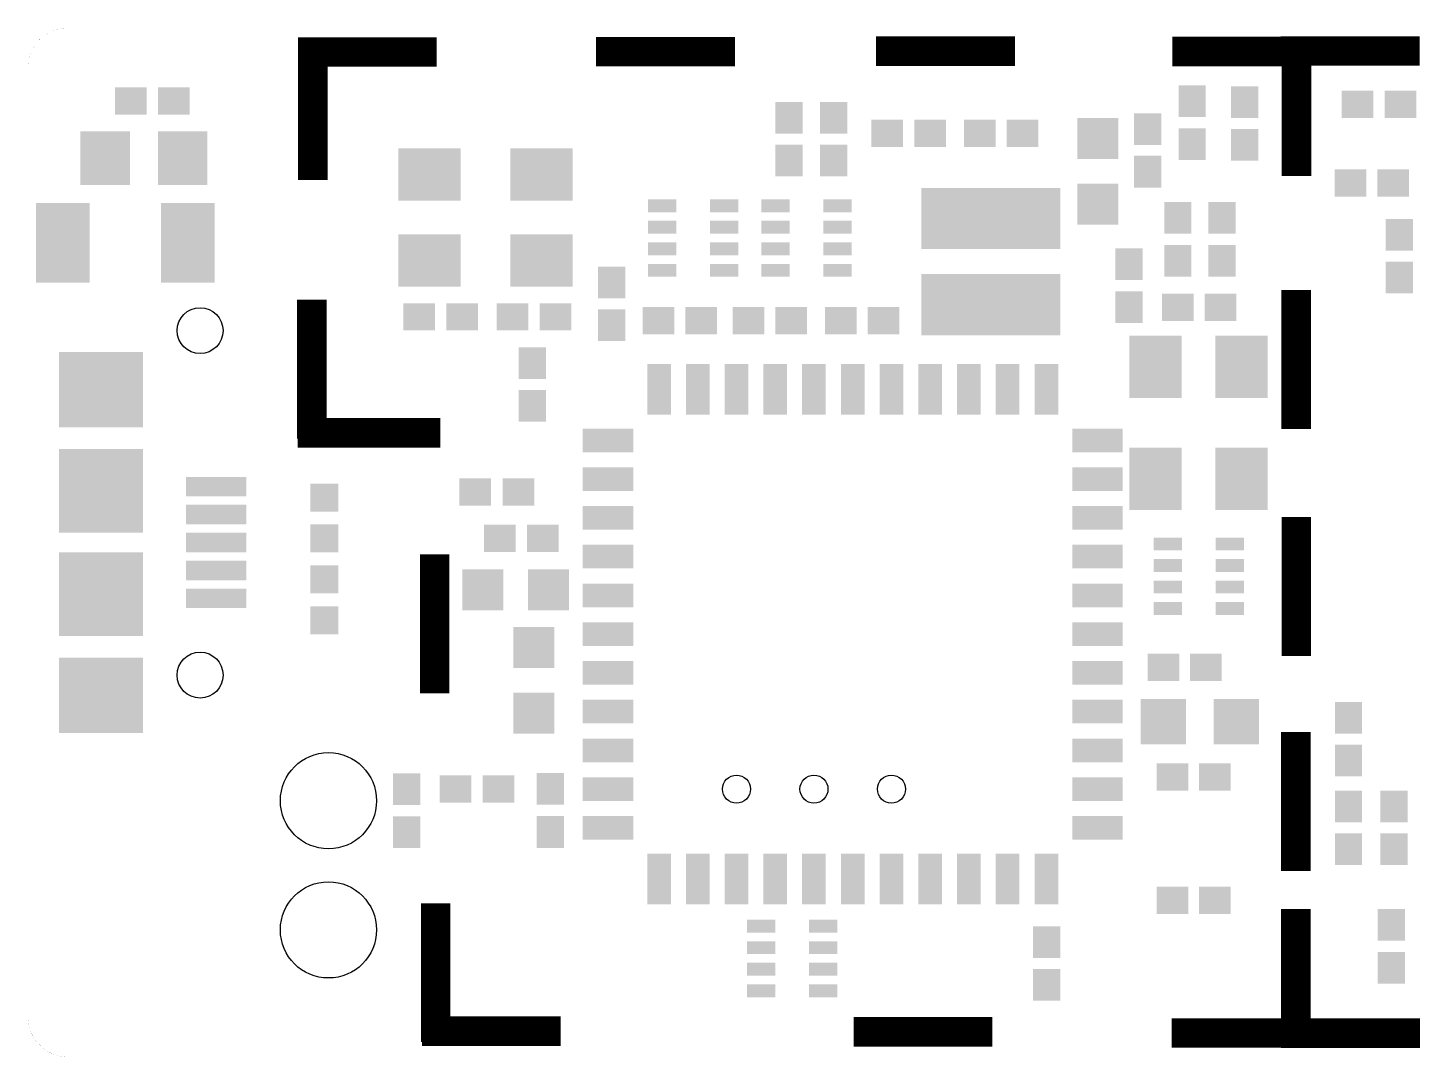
# Model space of a CAD drawing. Extents: x 100 to 171.5, y 100 to 123.9.
# Drawn here: x 100 to 132.44, y 100 to 123.9 of the extents above; entities that cross this region are included whole.
import ezdxf

# ---------------------------------------------------------------- set-up
doc = ezdxf.new("R2010")
doc.units = 0
doc.header["$MEASUREMENT"] = 0
doc.layers.get('0').update_dxf_attribs({"linetype": 'CONTINUOUS'})
doc.layers.add('L6-SOLDMASK_PHO', color=7, linetype='CONTINUOUS')

# ---------------------------------------------------------------- blocks, each defined once
blk = doc.blocks.new('ROUND_473')
blk.add_circle((0, 0), 0.325)
blk = doc.blocks.new('RECTANGLE_592')
blk.add_solid([(0.317118, 0.367918), (0.317118, -0.367918), (-0.317118, 0.367918), (-0.317118, -0.367918)])
blk = doc.blocks.new('SQUARE_594')
blk.add_solid([(0.324992, 0.324992), (0.324992, -0.324992), (-0.324992, 0.324992), (-0.324992, -0.324992)])
blk = doc.blocks.new('RECTANGLE_598')
blk.add_solid([(0.367918, 0.317118), (0.367918, -0.317118), (-0.367918, 0.317118), (-0.367918, -0.317118)])
blk = doc.blocks.new('ROUND_599')
blk.add_circle((0, 0), 0.533)
blk = doc.blocks.new('SQUARE_600')
blk.add_solid([(0.47498, 0.47498), (0.47498, -0.47498), (-0.47498, 0.47498), (-0.47498, -0.47498)])
blk = doc.blocks.new('RECTANGLE_603')
blk.add_solid([(1.612518, 0.710818), (1.612518, -0.710818), (-1.612518, 0.710818), (-1.612518, -0.710818)])
blk = doc.blocks.new('RECTANGLE_615')
blk.add_solid([(0.723518, 0.609218), (0.723518, -0.609218), (-0.723518, 0.609218), (-0.723518, -0.609218)])
blk = doc.blocks.new('RECTANGLE_616')
blk.add_solid([(0.329946, 0.149986), (0.329946, -0.149986), (-0.329946, 0.149986), (-0.329946, -0.149986)])
blk = doc.blocks.new('SQUARE_618')
blk.add_solid([(0.525018, 0.525018), (0.525018, -0.525018), (-0.525018, 0.525018), (-0.525018, -0.525018)])
blk = doc.blocks.new('RECTANGLE_626')
blk.add_solid([(0.700024, 0.225044), (0.700024, -0.225044), (-0.700024, 0.225044), (-0.700024, -0.225044)])
blk = doc.blocks.new('ROUND_630')
blk.add_circle((0, 0), 1.117)
blk = doc.blocks.new('RECTANGLE_631')
blk.add_solid([(0.609218, 0.723518), (0.609218, -0.723518), (-0.609218, 0.723518), (-0.609218, -0.723518)])
blk = doc.blocks.new('RECTANGLE_632')
blk.add_solid([(0.575056, 0.624966), (0.575056, -0.624966), (-0.575056, 0.624966), (-0.575056, -0.624966)])
blk = doc.blocks.new('RECTANGLE_636')
blk.add_solid([(0.624966, 0.92494), (0.624966, -0.92494), (-0.624966, 0.92494), (-0.624966, -0.92494)])
blk = doc.blocks.new('RECTANGLE_684')
blk.add_solid([(0.587502, 0.274954), (0.587502, -0.274954), (-0.587502, 0.274954), (-0.587502, -0.274954)])
blk = doc.blocks.new('RECTANGLE_685')
blk.add_solid([(0.274954, 0.587502), (0.274954, -0.587502), (-0.274954, 0.587502), (-0.274954, -0.587502)])
blk = doc.blocks.new('RECTANGLE_705')
blk.add_solid([(0.974978, 0.87503), (0.974978, -0.87503), (-0.974978, 0.87503), (-0.974978, -0.87503)])
blk = doc.blocks.new('SQUARE_706')
blk.add_solid([(0.974978, 0.974978), (0.974978, -0.974978), (-0.974978, 0.974978), (-0.974978, -0.974978)])

msp = doc.modelspace()

# ---------------------------------------------------------------- linework, layer by layer
at = {"layer": 'L6-SOLDMASK_PHO', "const_width": 0.001016}
for points in [[(100.899214, 123.89993, 0.4045754), (100.000054, 122.998992)], [(100.000054, 100.90023, 0.3878136), (100.90023, 100.000054)]]:
    msp.add_lwpolyline(points, format="xyb", dxfattribs=at)
at = {"layer": 'L6-SOLDMASK_PHO'}
for points, const_width in [([(170.557952, 123.89993), (100.899976, 123.89993)], 0.001016), ([(106.346752, 123.07443), (109.420152, 123.07443), (109.420152, 123.60783), (106.346752, 123.60783), (106.346752, 123.07443)], 0.1524), ([(106.886248, 120.443498), (106.886248, 123.516898), (106.352848, 123.516898), (106.352848, 120.443498), (106.886248, 120.443498)], 0.1524), ([(113.27511, 123.08332), (116.34851, 123.08332), (116.34851, 123.61672), (113.27511, 123.61672), (113.27511, 123.08332)], 0.1524), ([(119.78132, 123.094242), (122.85472, 123.094242), (122.85472, 123.627642), (119.78132, 123.627642), (119.78132, 123.094242)], 0.1524), ([(126.666498, 123.08459), (129.739898, 123.08459), (129.739898, 123.61799), (126.666498, 123.61799), (126.666498, 123.08459)], 0.1524), ([(129.18186, 123.09856), (132.25526, 123.09856), (132.25526, 123.63196), (129.18186, 123.63196), (129.18186, 123.09856)], 0.1524), ([(129.18186, 123.509786), (132.25526, 123.509786)], 0.1524), ([(129.20726, 123.6091), (129.20726, 120.5357), (129.74066, 120.5357), (129.74066, 123.6091), (129.20726, 123.6091)], 0.1524), ([(129.20726, 123.552966), (129.74066, 123.552966)], 0.1524), ([(106.346752, 123.485656), (109.420152, 123.485656)], 0.1524), ([(106.346752, 123.348496), (109.420152, 123.348496)], 0.1524), ([(106.346752, 123.211336), (109.420152, 123.211336)], 0.1524), ([(106.352848, 123.460764), (106.886248, 123.460764)], 0.1524), ([(106.352848, 123.323604), (106.886248, 123.323604)], 0.1524), ([(106.352848, 123.186444), (106.886248, 123.186444)], 0.1524), ([(113.27511, 123.494292), (116.34851, 123.494292)], 0.1524), ([(113.27511, 123.357132), (116.34851, 123.357132)], 0.1524), ([(113.27511, 123.219972), (116.34851, 123.219972)], 0.1524), ([(119.78132, 123.505468), (122.85472, 123.505468)], 0.1524), ([(119.78132, 123.368308), (122.85472, 123.368308)], 0.1524), ([(119.78132, 123.231148), (122.85472, 123.231148)], 0.1524), ([(126.666498, 123.495562), (129.739898, 123.495562)], 0.1524), ([(126.666498, 123.358402), (129.739898, 123.358402)], 0.1524), ([(126.666498, 123.221242), (129.739898, 123.221242)], 0.1524), ([(129.18186, 123.372626), (132.25526, 123.372626)], 0.1524), ([(129.18186, 123.235466), (132.25526, 123.235466)], 0.1524), ([(129.20726, 123.415806), (129.74066, 123.415806)], 0.1524), ([(129.20726, 123.278646), (129.74066, 123.278646)], 0.1524), ([(100.000054, 123.000008), (100.000054, 100.899976)], 0.001016), ([(106.352848, 123.049284), (106.886248, 123.049284)], 0.1524), ([(106.352848, 122.912124), (106.886248, 122.912124)], 0.1524), ([(129.20726, 123.141486), (129.74066, 123.141486)], 0.1524), ([(129.20726, 123.004326), (129.74066, 123.004326)], 0.1524), ([(129.20726, 122.867166), (129.74066, 122.867166)], 0.1524), ([(106.352848, 122.774964), (106.886248, 122.774964)], 0.1524), ([(106.352848, 122.637804), (106.886248, 122.637804)], 0.1524), ([(129.20726, 122.730006), (129.74066, 122.730006)], 0.1524), ([(129.20726, 122.592846), (129.74066, 122.592846)], 0.1524), ([(106.352848, 122.500644), (106.886248, 122.500644)], 0.1524), ([(106.352848, 122.363484), (106.886248, 122.363484)], 0.1524), ([(106.352848, 122.226324), (106.886248, 122.226324)], 0.1524), ([(129.20726, 122.455686), (129.74066, 122.455686)], 0.1524), ([(129.20726, 122.318526), (129.74066, 122.318526)], 0.1524), ([(106.352848, 122.089164), (106.886248, 122.089164)], 0.1524), ([(106.352848, 121.952004), (106.886248, 121.952004)], 0.1524), ([(129.20726, 122.181366), (129.74066, 122.181366)], 0.1524), ([(129.20726, 122.044206), (129.74066, 122.044206)], 0.1524), ([(129.20726, 121.907046), (129.74066, 121.907046)], 0.1524), ([(106.352848, 121.814844), (106.886248, 121.814844)], 0.1524), ([(106.352848, 121.677684), (106.886248, 121.677684)], 0.1524), ([(129.20726, 121.769886), (129.74066, 121.769886)], 0.1524), ([(129.20726, 121.632726), (129.74066, 121.632726)], 0.1524), ([(106.352848, 121.540524), (106.886248, 121.540524)], 0.1524), ([(106.352848, 121.403364), (106.886248, 121.403364)], 0.1524), ([(106.352848, 121.266204), (106.886248, 121.266204)], 0.1524), ([(129.20726, 121.495566), (129.74066, 121.495566)], 0.1524), ([(129.20726, 121.358406), (129.74066, 121.358406)], 0.1524), ([(106.352848, 121.129044), (106.886248, 121.129044)], 0.1524), ([(106.352848, 120.991884), (106.886248, 120.991884)], 0.1524), ([(129.20726, 121.221246), (129.74066, 121.221246)], 0.1524), ([(129.20726, 121.084086), (129.74066, 121.084086)], 0.1524), ([(129.20726, 120.946926), (129.74066, 120.946926)], 0.1524), ([(106.352848, 120.854724), (106.886248, 120.854724)], 0.1524), ([(106.352848, 120.717564), (106.886248, 120.717564)], 0.1524), ([(129.20726, 120.809766), (129.74066, 120.809766)], 0.1524), ([(129.20726, 120.672606), (129.74066, 120.672606)], 0.1524), ([(106.352848, 120.580404), (106.886248, 120.580404)], 0.1524), ([(129.1971, 117.736874), (129.1971, 114.663474), (129.7305, 114.663474), (129.7305, 117.736874), (129.1971, 117.736874)], 0.1524), ([(129.1971, 117.680486), (129.7305, 117.680486)], 0.1524), ([(106.862372, 114.438176), (106.862372, 117.511576), (106.328972, 117.511576), (106.328972, 114.438176), (106.862372, 114.438176)], 0.1524), ([(106.328972, 117.455442), (106.862372, 117.455442)], 0.1524), ([(129.1971, 117.543326), (129.7305, 117.543326)], 0.1524), ([(129.1971, 117.406166), (129.7305, 117.406166)], 0.1524), ([(106.328972, 117.318282), (106.862372, 117.318282)], 0.1524), ([(106.328972, 117.181122), (106.862372, 117.181122)], 0.1524), ([(106.328972, 117.043962), (106.862372, 117.043962)], 0.1524), ([(129.1971, 117.269006), (129.7305, 117.269006)], 0.1524), ([(129.1971, 117.131846), (129.7305, 117.131846)], 0.1524), ([(106.328972, 116.906802), (106.862372, 116.906802)], 0.1524), ([(106.328972, 116.769642), (106.862372, 116.769642)], 0.1524), ([(129.1971, 116.994686), (129.7305, 116.994686)], 0.1524), ([(129.1971, 116.857526), (129.7305, 116.857526)], 0.1524), ([(129.1971, 116.720366), (129.7305, 116.720366)], 0.1524), ([(106.328972, 116.632482), (106.862372, 116.632482)], 0.1524), ([(106.328972, 116.495322), (106.862372, 116.495322)], 0.1524), ([(129.1971, 116.583206), (129.7305, 116.583206)], 0.1524), ([(129.1971, 116.446046), (129.7305, 116.446046)], 0.1524), ([(106.328972, 116.358162), (106.862372, 116.358162)], 0.1524), ([(106.328972, 116.221002), (106.862372, 116.221002)], 0.1524), ([(106.328972, 116.083842), (106.862372, 116.083842)], 0.1524), ([(129.1971, 116.308886), (129.7305, 116.308886)], 0.1524), ([(129.1971, 116.171726), (129.7305, 116.171726)], 0.1524), ([(106.328972, 115.946682), (106.862372, 115.946682)], 0.1524), ([(106.328972, 115.809522), (106.862372, 115.809522)], 0.1524), ([(129.1971, 116.034566), (129.7305, 116.034566)], 0.1524), ([(129.1971, 115.897406), (129.7305, 115.897406)], 0.1524), ([(129.1971, 115.760246), (129.7305, 115.760246)], 0.1524), ([(106.328972, 115.672362), (106.862372, 115.672362)], 0.1524), ([(106.328972, 115.535202), (106.862372, 115.535202)], 0.1524), ([(129.1971, 115.623086), (129.7305, 115.623086)], 0.1524), ([(129.1971, 115.485926), (129.7305, 115.485926)], 0.1524), ([(106.328972, 115.398042), (106.862372, 115.398042)], 0.1524), ([(106.328972, 115.260882), (106.862372, 115.260882)], 0.1524), ([(106.328972, 115.123722), (106.862372, 115.123722)], 0.1524), ([(129.1971, 115.348766), (129.7305, 115.348766)], 0.1524), ([(129.1971, 115.211606), (129.7305, 115.211606)], 0.1524), ([(106.328972, 114.986562), (106.862372, 114.986562)], 0.1524), ([(106.328972, 114.849402), (106.862372, 114.849402)], 0.1524), ([(106.344466, 114.229642), (109.501178, 114.229642), (109.501178, 114.763042), (106.344466, 114.763042), (106.344466, 114.229642)], 0.1524), ([(129.1971, 115.074446), (129.7305, 115.074446)], 0.1524), ([(129.1971, 114.937286), (129.7305, 114.937286)], 0.1524), ([(129.1971, 114.800126), (129.7305, 114.800126)], 0.1524), ([(106.328972, 114.712242), (106.862372, 114.712242)], 0.1524), ([(106.328972, 114.575082), (106.862372, 114.575082)], 0.1524), ([(106.344466, 114.640614), (109.501178, 114.640614)], 0.1524), ([(106.344466, 114.503454), (109.501178, 114.503454)], 0.1524), ([(106.344466, 114.366294), (109.501178, 114.366294)], 0.1524), ([(129.203196, 112.464088), (129.203196, 109.390688), (129.736596, 109.390688), (129.736596, 112.464088), (129.203196, 112.464088)], 0.1524), ([(129.203196, 112.407954), (129.736596, 112.407954)], 0.1524), ([(129.203196, 112.270794), (129.736596, 112.270794)], 0.1524), ([(129.203196, 112.133634), (129.736596, 112.133634)], 0.1524), ([(129.203196, 111.996474), (129.736596, 111.996474)], 0.1524), ([(129.203196, 111.859314), (129.736596, 111.859314)], 0.1524), ([(109.717078, 108.523278), (109.717078, 111.596678), (109.183678, 111.596678), (109.183678, 108.523278), (109.717078, 108.523278)], 0.1524), ([(109.183678, 111.54029), (109.717078, 111.54029)], 0.1524), ([(129.203196, 111.722154), (129.736596, 111.722154)], 0.1524), ([(129.203196, 111.584994), (129.736596, 111.584994)], 0.1524), ([(109.183678, 111.40313), (109.717078, 111.40313)], 0.1524), ([(109.183678, 111.26597), (109.717078, 111.26597)], 0.1524), ([(129.203196, 111.447834), (129.736596, 111.447834)], 0.1524), ([(129.203196, 111.310674), (129.736596, 111.310674)], 0.1524), ([(109.183678, 111.12881), (109.717078, 111.12881)], 0.1524), ([(109.183678, 110.99165), (109.717078, 110.99165)], 0.1524), ([(129.203196, 111.173514), (129.736596, 111.173514)], 0.1524), ([(129.203196, 111.036354), (129.736596, 111.036354)], 0.1524), ([(129.203196, 110.899194), (129.736596, 110.899194)], 0.1524), ([(109.183678, 110.85449), (109.717078, 110.85449)], 0.1524), ([(109.183678, 110.71733), (109.717078, 110.71733)], 0.1524), ([(109.183678, 110.58017), (109.717078, 110.58017)], 0.1524), ([(129.203196, 110.762034), (129.736596, 110.762034)], 0.1524), ([(129.203196, 110.624874), (129.736596, 110.624874)], 0.1524), ([(109.183678, 110.44301), (109.717078, 110.44301)], 0.1524), ([(109.183678, 110.30585), (109.717078, 110.30585)], 0.1524), ([(129.203196, 110.487714), (129.736596, 110.487714)], 0.1524), ([(129.203196, 110.350554), (129.736596, 110.350554)], 0.1524), ([(129.203196, 110.213394), (129.736596, 110.213394)], 0.1524), ([(109.183678, 110.16869), (109.717078, 110.16869)], 0.1524), ([(109.183678, 110.03153), (109.717078, 110.03153)], 0.1524), ([(109.183678, 109.89437), (109.717078, 109.89437)], 0.1524), ([(129.203196, 110.076234), (129.736596, 110.076234)], 0.1524), ([(129.203196, 109.939074), (129.736596, 109.939074)], 0.1524), ([(109.183678, 109.75721), (109.717078, 109.75721)], 0.1524), ([(109.183678, 109.62005), (109.717078, 109.62005)], 0.1524), ([(129.203196, 109.801914), (129.736596, 109.801914)], 0.1524), ([(129.203196, 109.664754), (129.736596, 109.664754)], 0.1524), ([(109.183678, 109.48289), (109.717078, 109.48289)], 0.1524), ([(109.183678, 109.34573), (109.717078, 109.34573)], 0.1524), ([(129.203196, 109.527594), (129.736596, 109.527594)], 0.1524), ([(109.183678, 109.20857), (109.717078, 109.20857)], 0.1524), ([(109.183678, 109.07141), (109.717078, 109.07141)], 0.1524), ([(109.183678, 108.93425), (109.717078, 108.93425)], 0.1524), ([(109.183678, 108.79709), (109.717078, 108.79709)], 0.1524), ([(109.183678, 108.65993), (109.717078, 108.65993)], 0.1524), ([(129.18948, 107.473496), (129.18948, 104.400096), (129.72288, 104.400096), (129.72288, 107.473496), (129.18948, 107.473496)], 0.1524), ([(129.18948, 107.417362), (129.72288, 107.417362)], 0.1524), ([(129.18948, 107.280202), (129.72288, 107.280202)], 0.1524), ([(129.18948, 107.143042), (129.72288, 107.143042)], 0.1524), ([(129.18948, 107.005882), (129.72288, 107.005882)], 0.1524), ([(129.18948, 106.868722), (129.72288, 106.868722)], 0.1524), ([(129.18948, 106.731562), (129.72288, 106.731562)], 0.1524), ([(129.18948, 106.594402), (129.72288, 106.594402)], 0.1524), ([(129.18948, 106.457242), (129.72288, 106.457242)], 0.1524), ([(129.18948, 106.320082), (129.72288, 106.320082)], 0.1524), ([(129.18948, 106.182922), (129.72288, 106.182922)], 0.1524), ([(129.18948, 106.045762), (129.72288, 106.045762)], 0.1524), ([(129.18948, 105.908602), (129.72288, 105.908602)], 0.1524), ([(129.18948, 105.771442), (129.72288, 105.771442)], 0.1524), ([(129.18948, 105.634282), (129.72288, 105.634282)], 0.1524), ([(129.18948, 105.497122), (129.72288, 105.497122)], 0.1524), ([(129.18948, 105.359962), (129.72288, 105.359962)], 0.1524), ([(129.18948, 105.222802), (129.72288, 105.222802)], 0.1524), ([(129.18948, 105.085642), (129.72288, 105.085642)], 0.1524), ([(129.18948, 104.948482), (129.72288, 104.948482)], 0.1524), ([(129.18948, 104.811322), (129.72288, 104.811322)], 0.1524), ([(129.18948, 104.674162), (129.72288, 104.674162)], 0.1524), ([(129.18948, 104.537002), (129.72288, 104.537002)], 0.1524), ([(109.739176, 100.421948), (109.739176, 103.495348), (109.205776, 103.495348), (109.205776, 100.421948), (109.739176, 100.421948)], 0.1524), ([(109.205776, 103.43896), (109.739176, 103.43896)], 0.1524), ([(109.205776, 103.3018), (109.739176, 103.3018)], 0.1524), ([(109.205776, 103.16464), (109.739176, 103.16464)], 0.1524), ([(129.18948, 103.363776), (129.18948, 100.290376), (129.72288, 100.290376), (129.72288, 103.363776), (129.18948, 103.363776)], 0.1524), ([(129.18948, 103.307642), (129.72288, 103.307642)], 0.1524), ([(129.18948, 103.170482), (129.72288, 103.170482)], 0.1524), ([(109.205776, 103.02748), (109.739176, 103.02748)], 0.1524), ([(109.205776, 102.89032), (109.739176, 102.89032)], 0.1524), ([(109.205776, 102.75316), (109.739176, 102.75316)], 0.1524), ([(129.18948, 103.033322), (129.72288, 103.033322)], 0.1524), ([(129.18948, 102.896162), (129.72288, 102.896162)], 0.1524), ([(129.18948, 102.759002), (129.72288, 102.759002)], 0.1524), ([(109.205776, 102.616), (109.739176, 102.616)], 0.1524), ([(109.205776, 102.47884), (109.739176, 102.47884)], 0.1524), ([(129.18948, 102.621842), (129.72288, 102.621842)], 0.1524), ([(129.18948, 102.484682), (129.72288, 102.484682)], 0.1524), ([(109.205776, 102.34168), (109.739176, 102.34168)], 0.1524), ([(109.205776, 102.20452), (109.739176, 102.20452)], 0.1524), ([(129.18948, 102.347522), (129.72288, 102.347522)], 0.1524), ([(129.18948, 102.210362), (129.72288, 102.210362)], 0.1524), ([(109.205776, 102.06736), (109.739176, 102.06736)], 0.1524), ([(109.205776, 101.9302), (109.739176, 101.9302)], 0.1524), ([(109.205776, 101.79304), (109.739176, 101.79304)], 0.1524), ([(129.18948, 102.073202), (129.72288, 102.073202)], 0.1524), ([(129.18948, 101.936042), (129.72288, 101.936042)], 0.1524), ([(129.18948, 101.798882), (129.72288, 101.798882)], 0.1524), ([(109.205776, 101.65588), (109.739176, 101.65588)], 0.1524), ([(109.205776, 101.51872), (109.739176, 101.51872)], 0.1524), ([(129.18948, 101.661722), (129.72288, 101.661722)], 0.1524), ([(129.18948, 101.524562), (129.72288, 101.524562)], 0.1524), ([(109.205776, 101.38156), (109.739176, 101.38156)], 0.1524), ([(109.205776, 101.2444), (109.739176, 101.2444)], 0.1524), ([(129.18948, 101.387402), (129.72288, 101.387402)], 0.1524), ([(129.18948, 101.250242), (129.72288, 101.250242)], 0.1524), ([(109.205776, 101.10724), (109.739176, 101.10724)], 0.1524), ([(109.205776, 100.97008), (109.739176, 100.97008)], 0.1524), ([(109.205776, 100.83292), (109.739176, 100.83292)], 0.1524), ([(109.228636, 100.336096), (112.302036, 100.336096), (112.302036, 100.869496), (109.228636, 100.869496), (109.228636, 100.336096)], 0.1524), ([(119.256556, 100.318824), (122.329956, 100.318824), (122.329956, 100.852224), (119.256556, 100.852224), (119.256556, 100.318824)], 0.1524), ([(126.646432, 100.290884), (129.719832, 100.290884), (129.719832, 100.824284), (126.646432, 100.824284), (126.646432, 100.290884)], 0.1524), ([(129.18948, 101.113082), (129.72288, 101.113082)], 0.1524), ([(129.18948, 100.975922), (129.72288, 100.975922)], 0.1524), ([(129.18948, 100.838762), (129.72288, 100.838762)], 0.1524), ([(129.190242, 100.287836), (132.263642, 100.287836), (132.263642, 100.821236), (129.190242, 100.821236), (129.190242, 100.287836)], 0.1524), ([(109.205776, 100.69576), (109.739176, 100.69576)], 0.1524), ([(109.205776, 100.5586), (109.739176, 100.5586)], 0.1524), ([(109.228636, 100.747322), (112.302036, 100.747322)], 0.1524), ([(109.228636, 100.610162), (112.302036, 100.610162)], 0.1524), ([(119.256556, 100.73005), (122.329956, 100.73005)], 0.1524), ([(119.256556, 100.59289), (122.329956, 100.59289)], 0.1524), ([(126.646432, 100.70211), (129.719832, 100.70211)], 0.1524), ([(126.646432, 100.56495), (129.719832, 100.56495)], 0.1524), ([(129.18948, 100.701602), (129.72288, 100.701602)], 0.1524), ([(129.18948, 100.564442), (129.72288, 100.564442)], 0.1524), ([(129.190242, 100.699062), (132.263642, 100.699062)], 0.1524), ([(129.190242, 100.561902), (132.263642, 100.561902)], 0.1524), ([(109.228636, 100.473002), (112.302036, 100.473002)], 0.1524), ([(119.256556, 100.45573), (122.329956, 100.45573)], 0.1524), ([(126.646432, 100.42779), (129.719832, 100.42779)], 0.1524), ([(129.18948, 100.427282), (129.72288, 100.427282)], 0.1524), ([(129.190242, 100.424742), (132.263642, 100.424742)], 0.1524), ([(100.899976, 100.000054), (170.600116, 100.000054)], 0.001016)]:
    msp.add_lwpolyline(points, dxfattribs=dict(at, const_width=const_width))

# ---------------------------------------------------------------- block references
for name, p in [('RECTANGLE_598', (102.388416, 122.203718)), ('RECTANGLE_598', (103.388414, 122.203718)), ('RECTANGLE_592', (127.049022, 122.198638)), ('RECTANGLE_592', (128.270254, 122.177556)), ('RECTANGLE_598', (130.890772, 122.124724)), ('RECTANGLE_598', (131.89077, 122.124724)), ('RECTANGLE_592', (117.681248, 121.809002)), ('RECTANGLE_592', (118.720362, 121.809002)), ('RECTANGLE_598', (119.961914, 121.454672)), ('RECTANGLE_598', (120.961912, 121.454672)), ('RECTANGLE_598', (122.115072, 121.455688)), ('RECTANGLE_598', (123.10491, 121.455688)), ('SQUARE_600', (124.857002, 121.330974)), ('RECTANGLE_592', (126.018036, 121.552208)), ('RECTANGLE_632', (101.795072, 120.87733)), ('RECTANGLE_632', (103.594916, 120.87733)), ('RECTANGLE_592', (127.049022, 121.19864)), ('RECTANGLE_592', (128.270254, 121.187718)), ('RECTANGLE_615', (109.330236, 120.498362)), ('RECTANGLE_615', (111.930434, 120.498362)), ('RECTANGLE_592', (117.681248, 120.81891)), ('RECTANGLE_592', (118.720362, 120.81891)), ('RECTANGLE_592', (126.018036, 120.56237)), ('RECTANGLE_598', (130.727958, 120.301258)), ('RECTANGLE_598', (131.71805, 120.301258)), ('RECTANGLE_603', (122.371104, 119.474996)), ('SQUARE_600', (124.857002, 119.806974)), ('RECTANGLE_636', (100.8126, 118.91137)), ('RECTANGLE_636', (103.712772, 118.91137)), ('RECTANGLE_616', (114.735356, 119.770652)), ('RECTANGLE_616', (116.175282, 119.770652)), ('RECTANGLE_616', (117.367558, 119.770652)), ('RECTANGLE_616', (118.807738, 119.770652)), ('RECTANGLE_592', (126.716028, 119.488712)), ('RECTANGLE_592', (127.739902, 119.488712)), ('RECTANGLE_616', (114.735356, 119.27078)), ('RECTANGLE_616', (116.175282, 119.27078)), ('RECTANGLE_616', (117.367558, 119.27078)), ('RECTANGLE_616', (118.807738, 119.27078)), ('RECTANGLE_592', (131.85902, 119.093742)), ('RECTANGLE_615', (109.330236, 118.498366)), ('RECTANGLE_615', (111.930434, 118.498366)), ('RECTANGLE_616', (114.735356, 118.770654)), ('RECTANGLE_616', (116.175282, 118.770654)), ('RECTANGLE_616', (117.367558, 118.770654)), ('RECTANGLE_616', (118.807738, 118.770654)), ('RECTANGLE_592', (125.581918, 118.415054)), ('RECTANGLE_592', (126.716028, 118.488714)), ('RECTANGLE_592', (127.739902, 118.488714)), ('RECTANGLE_616', (114.735356, 118.270782)), ('RECTANGLE_616', (116.175282, 118.270782)), ('RECTANGLE_616', (117.367558, 118.270782)), ('RECTANGLE_616', (118.807738, 118.270782)), ('RECTANGLE_592', (131.85902, 118.10365)), ('RECTANGLE_592', (113.560606, 117.987572)), ('RECTANGLE_603', (122.371104, 117.475)), ('RECTANGLE_592', (125.581918, 117.415056)), ('RECTANGLE_598', (109.090714, 117.190774)), ('RECTANGLE_598', (110.090712, 117.190774)), ('RECTANGLE_598', (111.25835, 117.190774)), ('RECTANGLE_598', (112.258348, 117.190774)), ('RECTANGLE_598', (126.71425, 117.411246)), ('RECTANGLE_598', (127.704342, 117.411246)), ('ROUND_599', (104.000046, 116.87048)), ('RECTANGLE_592', (113.560606, 116.997734)), ('RECTANGLE_598', (114.648234, 117.09908)), ('RECTANGLE_598', (115.638326, 117.09908)), ('RECTANGLE_598', (116.739924, 117.09908)), ('RECTANGLE_598', (117.730016, 117.09908)), ('RECTANGLE_598', (118.885716, 117.09908)), ('RECTANGLE_598', (119.875554, 117.09908)), ('RECTANGLE_592', (111.715296, 116.11356)), ('RECTANGLE_631', (126.194312, 116.026946)), ('RECTANGLE_631', (128.194308, 116.026946)), ('RECTANGLE_705', (101.700076, 115.499896)), ('RECTANGLE_685', (114.66195, 115.50904)), ('RECTANGLE_685', (115.562126, 115.50904)), ('RECTANGLE_685', (116.462048, 115.50904)), ('RECTANGLE_685', (117.36197, 115.50904)), ('RECTANGLE_685', (118.261892, 115.50904)), ('RECTANGLE_685', (119.162068, 115.50904)), ('RECTANGLE_685', (120.06199, 115.50904)), ('RECTANGLE_685', (120.961912, 115.50904)), ('RECTANGLE_685', (121.862088, 115.50904)), ('RECTANGLE_685', (122.76201, 115.50904)), ('RECTANGLE_685', (123.661932, 115.50904)), ('RECTANGLE_592', (111.715296, 115.123722)), ('RECTANGLE_684', (113.4745, 114.32159)), ('RECTANGLE_684', (124.849382, 114.32159)), ('SQUARE_706', (101.700076, 113.149888)), ('RECTANGLE_631', (126.194312, 113.427002)), ('RECTANGLE_631', (128.194308, 113.427002)), ('RECTANGLE_684', (113.4745, 113.421668)), ('RECTANGLE_684', (124.849382, 113.421668)), ('RECTANGLE_626', (104.37495, 113.249964)), ('SQUARE_594', (106.884978, 112.993932)), ('RECTANGLE_598', (110.393988, 113.124234)), ('RECTANGLE_598', (111.393986, 113.124234)), ('RECTANGLE_626', (104.37495, 112.599978)), ('RECTANGLE_684', (113.4745, 112.521746)), ('RECTANGLE_684', (124.849382, 112.521746)), ('SQUARE_594', (106.884978, 112.043972)), ('RECTANGLE_598', (110.961424, 112.047274)), ('RECTANGLE_598', (111.961422, 112.047274)), ('RECTANGLE_626', (104.37495, 111.949992)), ('RECTANGLE_616', (126.485396, 111.915702)), ('RECTANGLE_616', (127.925322, 111.915702)), ('SQUARE_706', (101.700076, 110.750096)), ('RECTANGLE_684', (113.4745, 111.62157)), ('RECTANGLE_684', (124.849382, 111.62157)), ('RECTANGLE_626', (104.37495, 111.300006)), ('SQUARE_594', (106.884978, 111.091218)), ('SQUARE_600', (110.571026, 110.85322)), ('SQUARE_600', (112.095026, 110.85322)), ('RECTANGLE_616', (126.485396, 111.415576)), ('RECTANGLE_616', (127.925322, 111.415576)), ('RECTANGLE_684', (113.4745, 110.721648)), ('RECTANGLE_684', (124.849382, 110.721648)), ('RECTANGLE_616', (126.485396, 110.915704)), ('RECTANGLE_616', (127.925322, 110.915704)), ('RECTANGLE_626', (104.37495, 110.65002)), ('SQUARE_594', (106.884978, 110.141004)), ('RECTANGLE_616', (126.485396, 110.415578)), ('RECTANGLE_616', (127.925322, 110.415578)), ('SQUARE_600', (111.752634, 109.510068)), ('RECTANGLE_684', (113.4745, 109.821726)), ('RECTANGLE_684', (124.849382, 109.821726)), ('ROUND_599', (104.000046, 108.86948)), ('RECTANGLE_598', (126.379224, 109.050328)), ('RECTANGLE_598', (127.369316, 109.050328)), ('RECTANGLE_705', (101.700076, 108.400088)), ('RECTANGLE_684', (113.4745, 108.92155)), ('RECTANGLE_684', (124.849382, 108.92155)), ('SQUARE_600', (111.752634, 107.986068)), ('RECTANGLE_684', (113.4745, 108.021628)), ('RECTANGLE_684', (124.849382, 108.021628)), ('SQUARE_618', (126.376938, 107.78871)), ('SQUARE_618', (128.07696, 107.78871)), ('RECTANGLE_592', (130.680968, 107.880404)), ('RECTANGLE_684', (113.4745, 107.121706)), ('RECTANGLE_684', (124.849382, 107.121706)), ('ROUND_630', (106.982006, 105.953052)), ('RECTANGLE_592', (130.680968, 106.890312)), ('RECTANGLE_598', (126.588266, 106.50601)), ('RECTANGLE_598', (127.578358, 106.50601)), ('RECTANGLE_592', (108.798614, 106.223308)), ('RECTANGLE_598', (109.93628, 106.223308)), ('RECTANGLE_598', (110.936278, 106.223308)), ('RECTANGLE_592', (112.138714, 106.226356)), ('RECTANGLE_684', (113.4745, 106.221784)), ('ROUND_473', (116.462048, 106.221784)), ('ROUND_473', (118.261892, 106.221784)), ('ROUND_473', (120.06199, 106.221784)), ('RECTANGLE_684', (124.849382, 106.221784)), ('RECTANGLE_592', (130.680968, 105.821226)), ('RECTANGLE_592', (131.740402, 105.821226)), ('RECTANGLE_592', (108.798614, 105.22331)), ('RECTANGLE_592', (112.138714, 105.226358)), ('RECTANGLE_684', (113.4745, 105.321608)), ('RECTANGLE_684', (124.849382, 105.321608)), ('RECTANGLE_592', (130.680968, 104.831388)), ('RECTANGLE_592', (131.740402, 104.831388)), ('RECTANGLE_685', (114.66195, 104.134158)), ('RECTANGLE_685', (115.562126, 104.134158)), ('RECTANGLE_685', (116.462048, 104.134158)), ('RECTANGLE_685', (117.36197, 104.134158)), ('RECTANGLE_685', (118.261892, 104.134158)), ('RECTANGLE_685', (119.162068, 104.134158)), ('RECTANGLE_685', (120.06199, 104.134158)), ('RECTANGLE_685', (120.961912, 104.134158)), ('RECTANGLE_685', (121.862088, 104.134158)), ('RECTANGLE_685', (122.76201, 104.134158)), ('RECTANGLE_685', (123.661932, 104.134158)), ('ROUND_630', (106.982006, 102.953058)), ('RECTANGLE_598', (126.588266, 103.639112)), ('RECTANGLE_598', (127.578358, 103.639112)), ('RECTANGLE_616', (117.03304, 103.040688)), ('RECTANGLE_616', (118.472966, 103.040688)), ('RECTANGLE_592', (131.676902, 103.07193)), ('RECTANGLE_592', (123.665742, 102.668324)), ('RECTANGLE_616', (117.03304, 102.540562)), ('RECTANGLE_616', (118.472966, 102.540562)), ('RECTANGLE_616', (117.03304, 102.04069)), ('RECTANGLE_616', (118.472966, 102.04069)), ('RECTANGLE_592', (131.676902, 102.071932)), ('RECTANGLE_592', (123.665742, 101.678232)), ('RECTANGLE_616', (117.03304, 101.540564)), ('RECTANGLE_616', (118.472966, 101.540564))]:
    msp.add_blockref(name, p, dxfattribs=at)

doc.saveas('drawing.dxf')
